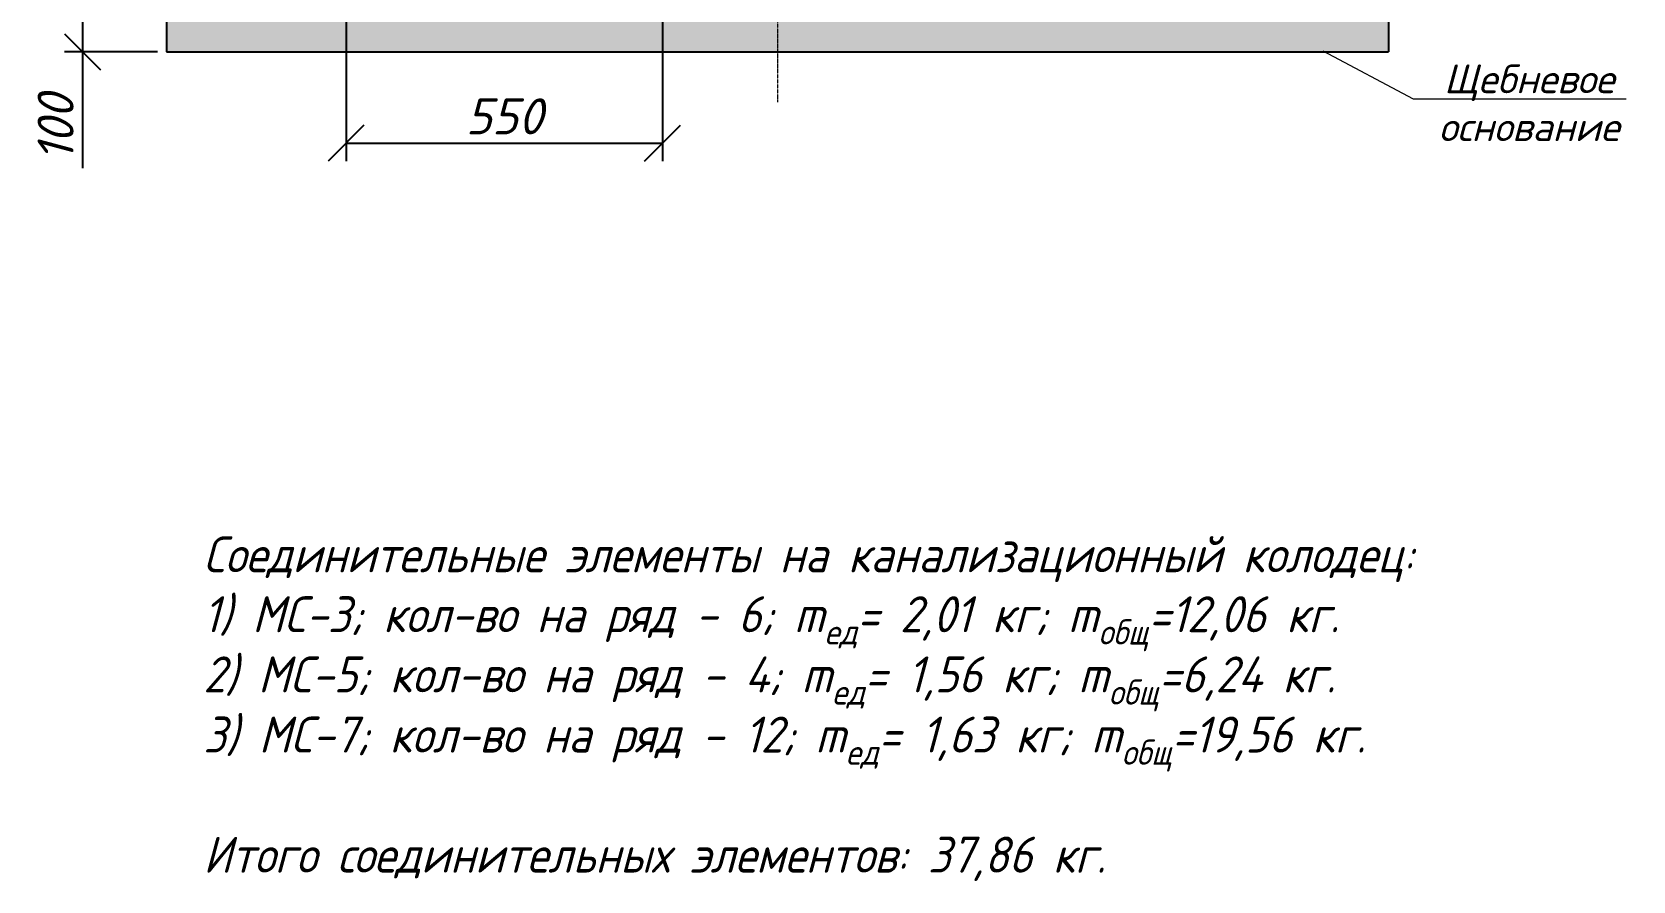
# Model space of a CAD drawing. Header units: millimetres. Extents: x 41097286 to 43803126, y 21258419 to 22595975.
# Drawn here: x 42789728 to 42845387, y 21998376 to 22027900 of the extents above; entities that cross this region are included whole.
import ezdxf
from ezdxf import colors
from ezdxf.entities.mleader import LeaderData, LeaderLine
from ezdxf.math import Vec2, Vec3

# ---------------------------------------------------------------- set-up
doc = ezdxf.new("R2010")
doc.units = ezdxf.units.MM
doc.linetypes.add('ACAD_ISO10W100', pattern=[18.5, 12, -3, 0.5, -3])
doc.layers.add('ВК_К1_текст', color=34, linetype='Continuous')
doc.styles.add('note', font='isocpeur.ttf', dxfattribs={"width": 0.9, "oblique": 15})
doc.styles.get("Standard").update_dxf_attribs({"font": 'isocpeui.ttf'})
doc.dimstyles.new('ISO-25', dxfattribs={"dimtxt": 2.5, "dimasz": 2.5, "dimexe": 1.25, "dimexo": 0.625, "dimtad": 1, "dimtxsty": 'Standard', "dimcen": 2.5, "dimadec": 0, "dimazin": 0, "dimtfac": 1, "dimtmove": 0, "dimatfit": 3, "dimfxl": 1, "dimarcsym": 0})

# ---------------------------------------------------------------- blocks, each defined once
blk = doc.blocks.new('_Oblique')
at = {"color": 0, "linetype": 'ByBlock', "lineweight": -2}
blk.add_line((-0.5, -0.5), (0.5, 0.5), dxfattribs=at)
blk = doc.blocks.new('*D120')
at = {"color": 0, "lineweight": -2, "transparency": 16777216}
for p, q in [((42800644, 22033550), (42800644, 22023405)), ((42811644, 22033550), (42811644, 22023405)), ((42800644, 22024030), (42811644, 22024030))]:
    blk.add_line(p, q, dxfattribs=at)
at = {"layer": 'Defpoints', "color": 0, "transparency": 16777216}
for p in [(42800644, 22033862), (42811644, 22033862), (42811644, 22024030)]:
    blk.add_point(p, dxfattribs=at)
at = {"color": 0, "lineweight": -2, "transparency": 16777216, "xscale": 1250, "yscale": 1250, "zscale": 1250, "rotation": 180}
blk.add_blockref('_Oblique', (42800644, 22024030), dxfattribs=at)
at = {"color": 0, "lineweight": -2, "transparency": 16777216, "xscale": 1250, "yscale": 1250, "zscale": 1250}
blk.add_blockref('_Oblique', (42811644, 22024030), dxfattribs=at)
at = {"color": 0, "lineweight": 5, "transparency": 16777216, "insert": (42806144, 22024968), "char_height": 1250, "attachment_point": 5}
blk.add_mtext('550', dxfattribs=at)
blk = doc.blocks.new('*D126')
at = {"color": 0, "lineweight": -2, "transparency": 16777216}
for p, q in [((42794089, 22029211), (42790860, 22029211)), ((42791485, 22029211), (42791485, 22027211)), ((42794089, 22027211), (42790860, 22027211)), ((42791485, 22027211), (42791485, 22023171))]:
    blk.add_line(p, q, dxfattribs=at)
at = {"layer": 'Defpoints', "color": 0, "transparency": 16777216}
for p in [(42794402, 22029211), (42791485, 22027211), (42794402, 22027211)]:
    blk.add_point(p, dxfattribs=at)
at = {"color": 0, "lineweight": -2, "transparency": 16777216, "xscale": 1250, "yscale": 1250, "zscale": 1250}
for p, rotation in [((42791485, 22029211), 90), ((42791485, 22027211), 270)]:
    blk.add_blockref('_Oblique', p, dxfattribs=dict(at, rotation=rotation))
at = {"color": 0, "lineweight": 5, "transparency": 16777216, "insert": (42790548, 22024566), "char_height": 1250, "attachment_point": 5, "rotation": 90}
blk.add_mtext('100', dxfattribs=at)
blk = doc.blocks.new('_None')

msp = doc.modelspace()

# ---------------------------------------------------------------- hatches: boundary and pattern name
at = {"lineweight": 5, "transparency": 33554567}
h = msp.add_hatch(dxfattribs=at)
h.set_pattern_fill('AR-CONC', color=256, scale=10)
h.set_pattern_definition([(50, (-809387375.9, -416685518.9), (1821.84669, -159.3908554), [190.5, -2095.5]), (355, (-809387375.9, -416685518.9), (-352.4342142, 1910.5684524), [152.4, -1676.4058417]), (100.4514447, (-809387224, -416685532.2), (1469.412471, 1751.177519), [161.900088, -1780.902446]), (46.1842, (-809387376, -416685010.9), (2710.790409, -420.4232793), [285.75, -3143.25]), (96.6355576, (-809387150, -416685046), (2374.0413405, 2474.261246), [242.850231, -2671.356082]), (351.18415117, (-809387376, -416685011), (2374.041341, 2474.261246), [228.599671, -2514.597319]), (21, (-809387121.9, -416685137.9), (1516.1439127, -1022.6519819), [190.5, -2095.5]), (326, (-809387121.9, -416685137.9), (618.0202835, 1841.8796612), [152.4, -1676.4]), (71.451445, (-809386995.6, -416685223.1), (2134.1641928, 819.227689), [161.900088, -1780.899376]), (37.5, (-809387375.9, -416685518.9), (30.8860325, 845.55038873), [0, -1656.08, 0, -1701.8, 0, -1682.75]), (7.5, (-809387375.9, -416685518.9), (668.1966251, 1001.8057482), [0, -970.28, 0, -1617.98, 0, -641.35]), (327.5, (-809387942.3, -416685518.9), (1355.90595167, -57.28743993), [0, -635, 0, -1981.2, 0, -2628.9]), (317.5, (-809388196.3, -416685518.9), (1481.2918139, 254.2649103), [0, -825.5, 0, -1315.72, 0, -1866.9])])
h.paths.add_polyline_path([(42836885.888, 22029211.245), (42794401.619, 22029211.245), (42794401.619, 22027211.245), (42836885.888, 22027211.245)])

# ---------------------------------------------------------------- linework, layer by layer
at = {"color": 1, "linetype": 'ACAD_ISO10W100', "lineweight": 5, "ltscale": 0.02}
msp.add_line((42815643.753, 22081911.245), (42815643.753, 22025456.431), dxfattribs=at)
for p, q in [((42794401.619, 22029211.245), (42794401.619, 22027211.245)), ((42836885.888, 22029211.245), (42836885.888, 22027211.245)), ((42794401.619, 22027211.245), (42836885.888, 22027211.245))]:
    msp.add_line(p, q)

# ---------------------------------------------------------------- texts
at = {"insert": (42795682.317, 22010360.935), "char_height": 1250, "width": 71749.97335, "attachment_point": 1, "style": 'note'}
msp.add_mtext('\\A1;Соединительные элементы на канализационный колодец:\\P1) МС-3; кол-во на ряд - 6; m{\\H0.7x;\\S^ ед;}= 2,01 кг; m{\\H0.7x;\\S^ общ;}=12,06 кг.\\P2) МС-5; кол-во на ряд - 4; m{\\H0.7x;\\S^ ед;\\H1.4286x;= 1,56 кг; }m{\\H0.7x;\\S^ общ;\\H1.4286x;=6,24 кг.\\P}3) МС-7; кол-во на ряд - 12; m{\\H0.7x;\\S^ ед;\\H1.4286x;= 1,63 кг; }m{\\H0.7x;\\S^ общ;\\H1.4286x;=19,56 кг.\\P\\PИтого соединительных элементов: 37,86 кг.}', dxfattribs=at)

# ---------------------------------------------------------------- dimensions: what is measured, and where the dimension line sits
at = {"lineweight": 5}
dim = msp.add_linear_dim(base=(42811643.753, 22024030.352), p1=(42800643.753, 22033862.266), p2=(42811643.753, 22033862.266), dimstyle='ISO-25', override={"dimscale": 500, "dimlfac": 0.05, "dimtxsty": 'Standard', "dimblk1": 'Oblique', "dimblk2": 'Oblique', "dimsah": 1}, dxfattribs=at)
dim.commit()
dim.dimension.update_dxf_attribs({"geometry": '*D120', "text_midpoint": (42806143.753, 22024967.852)})
dim = msp.add_linear_dim(base=(42791485.302, 22027211.245), p1=(42794401.619, 22029211.245), p2=(42794401.619, 22027211.245), angle=90, dimstyle='ISO-25', override={"dimscale": 500, "dimlfac": 0.05, "dimtxsty": 'Standard', "dimblk1": 'Oblique', "dimblk2": 'Oblique', "dimsah": 1}, dxfattribs=at)
dim.commit()
dim.dimension.update_dxf_attribs({"geometry": '*D126', "text_midpoint": (42790547.802, 22024566.359)})

# ---------------------------------------------------------------- leaders
at = {"layer": 'ВК_К1_текст', "color": 0, "linetype": 'Continuous', "lineweight": 5}
ml = msp.add_multileader_mtext('Standard', dxfattribs=at)
ml.set_content('{\\fISOCPEUR|b0|i1|c204|p34;\\Q0;\\W1;Щебневое\\Pоснование}', style='note')
ml.set_leader_properties(lineweight=15)
ml.set_arrow_properties(name='NONE')
ml.build(insert=Vec2(0, 0))
ml.multileader.update_dxf_attribs({"text_left_attachment_type": 6, "text_right_attachment_type": 6, "dogleg_length": 0.1, "arrow_head_size": 1000, "scale": 20})
ctx = ml.context
ctx.base_point, ctx.scale, ctx.char_height, ctx.arrow_head_size, ctx.landing_gap_size, ctx.plane_origin = Vec3(42837783.718, 22025572.023), 20, 1000, 1000, 800, Vec3(42811425.214, 21456710.637)
ctx.left_attachment, ctx.right_attachment, ctx.text_align_type = 6, 6, 1
notes = []
notes.append((ctx, [(0, (1, 1, 0), (42837743.718, 22025572.023), (1, 0), 40, [(0, [(42834605.67, 22027248.595)], 0, [])])]))
ctx.mtext.insert, ctx.mtext.alignment, ctx.mtext.flow_direction = Vec3(42841775.006, 22026772.023), 2, 5
for ctx, leaders in notes:
    for number, flags, end, landing, length, lines in leaders:
        leader = LeaderData()
        leader.index, (leader.has_last_leader_line, leader.has_dogleg_vector, leader.attachment_direction) = number, flags
        leader.last_leader_point, leader.dogleg_vector, leader.dogleg_length = Vec3(end), Vec3(landing), length
        for number, points, colour, breaks in lines:
            line = LeaderLine()
            line.index, line.vertices, line.color, line.breaks = number, Vec3.list(points), colors.encode_raw_color(colour), breaks
            leader.lines.append(line)
        ctx.leaders.append(leader)

doc.saveas('drawing.dxf')
